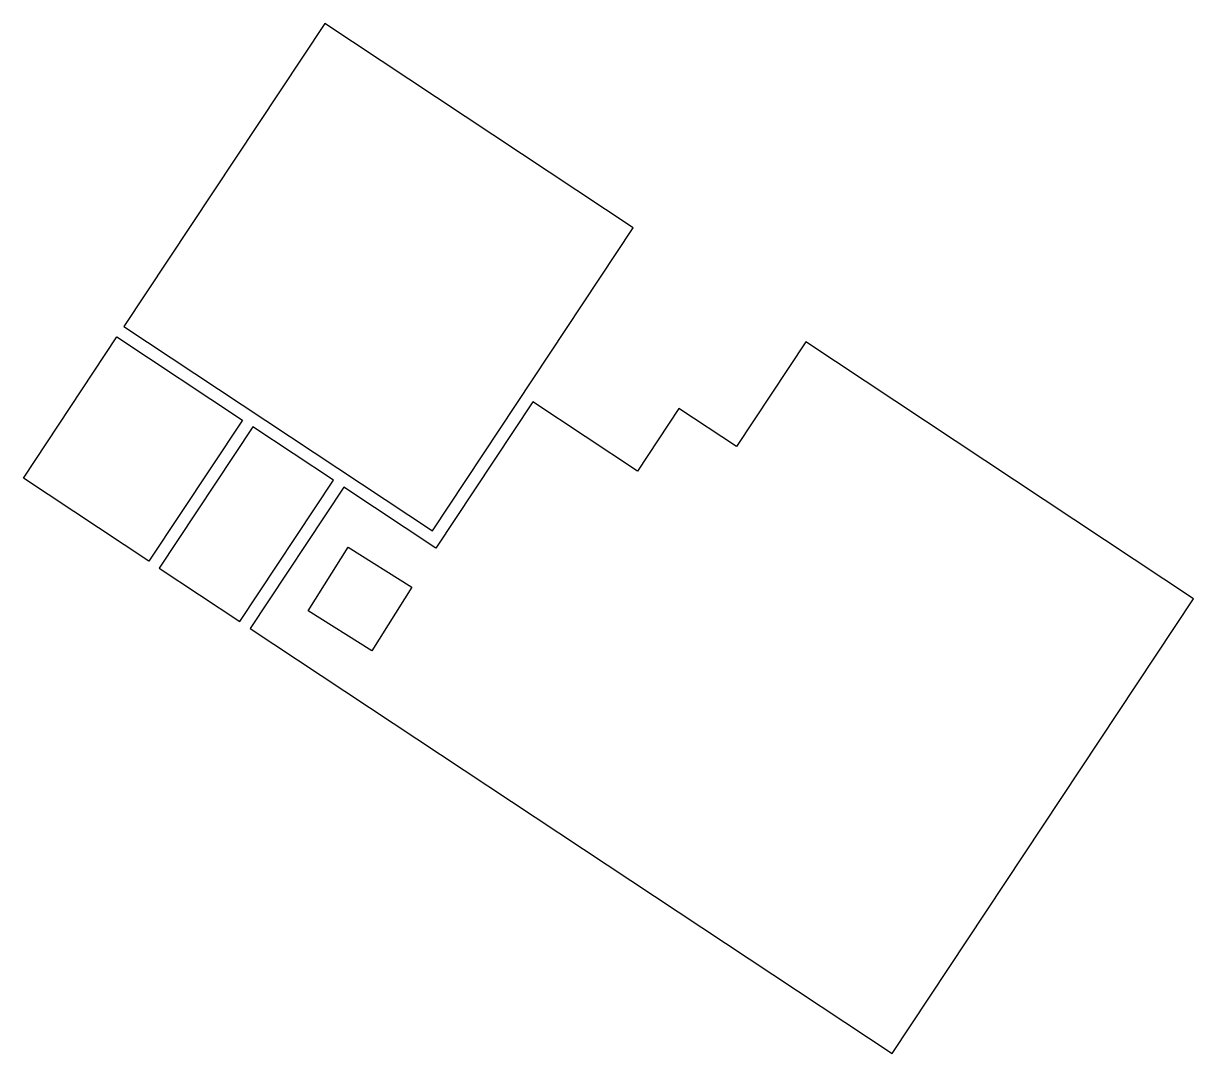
# Model space of a CAD drawing. Header units: metres. Extents: x -13711 to -12778, y -957 to -136.
import ezdxf

# ---------------------------------------------------------------- set-up
doc = ezdxf.new("R2010")
doc.units = ezdxf.units.M
doc.layers.add('AREE LEONARDO', color=5, linetype='Continuous')

msp = doc.modelspace()

# ---------------------------------------------------------------- linework, layer by layer
at = {"layer": 'AREE LEONARDO', "color": 3}
msp.add_lwpolyline([(-13630.83, -377.39), (-13384.91, -540.33), (-13224.74, -298.58), (-13470.66, -135.64), (-13630.83, -377.39)], close=True, dxfattribs=at)
at = {"layer": 'AREE LEONARDO', "color": 5}
for points in [[(-13636.36, -385.73), (-13536.32, -452.01), (-13610.94, -564.63), (-13710.97, -498.35), (-13636.36, -385.73)], [(-13018.23, -957.34), (-12777.92, -594.63), (-13087.19, -389.71), (-13142.42, -473.08), (-13188.27, -442.7), (-13221.41, -492.72), (-13304.77, -437.48), (-13382.1, -554.19), (-13455.46, -505.58), (-13530.08, -618.2), (-13018.23, -957.34)], [(-13602.6, -570.15), (-13538.41, -612.68), (-13463.8, -500.06), (-13527.98, -457.53), (-13602.6, -570.15)]]:
    msp.add_lwpolyline(points, close=True, dxfattribs=at)
at = {"layer": 'AREE LEONARDO', "color": 1}
msp.add_lwpolyline([(-13484.03, -604.23), (-13452.12, -553.42), (-13401.31, -585.34), (-13433.23, -636.15)], close=True, dxfattribs=at)

doc.saveas('drawing.dxf')
